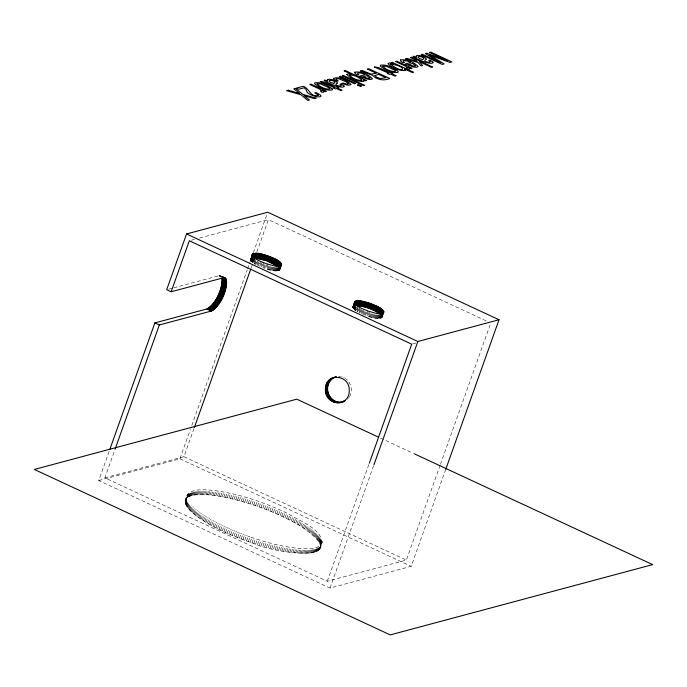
<?xml version="1.0" encoding="UTF-8"?>
<svg xmlns="http://www.w3.org/2000/svg" width="687" height="687" viewBox="0 0 687 687"><rect width="100%" height="100%" fill="white"/><g stroke="black" fill="none" stroke-linecap="round" stroke-linejoin="round"><path stroke-width="0.52" stroke-dasharray="3.44 2.58" d="M254.731 258.089L253.039 262.838L250.429 259.686L252.181 254.473M354.501 305.715C350.851 306.23 353.951 309.974 355.806 310.739L357.498 305.998M185.189 501.647C185.559 496.203 192.343 495.198 196.645 494.734C206.899 493.962 217.152 495.705 227.157 497.749C252.996 503.588 278.252 512.828 301.035 526.431C358.374 565.203 272.756 553.052 253.812 543.503C231.493 535.688 208.505 526.903 190.617 510.965C188.573 508.887 186.581 506.611 185.584 503.829C184.588 499.509 186.606 493.506 190.952 491.686C198.002 488.946 205.808 489.754 213.159 490.398C239.334 493.755 264.658 502.42 288.385 513.807C298.905 521.235 328.687 530.57 320.168 548.295M268.076 264.297L266.384 269.038C269.192 270.163 282.932 273.563 278.613 267.157M445.76 469.315L411.212 566.328L330.035 588.072L98.748 480.548L109.181 451.239M440.118 465.245L406.352 560.085L327.278 581.262L104.888 477.869L115.27 448.697M250.429 259.686L252.12 254.697M250.472 259.944L252.163 255.203M250.566 260.218L252.258 255.478M98.748 480.548L179.925 458.804L190.359 429.495M191.802 425.459L247.217 269.828M247.578 268.815L249.02 264.778M249.381 263.765L251.536 257.702M253.331 252.644L267.011 214.25M250.712 260.502L252.404 255.762M250.91 260.802L252.258 257.015M251.15 261.12L252.833 256.38M251.433 261.446L253.125 256.698M251.768 261.781L253.46 257.032M252.155 262.125L253.838 257.385M252.576 262.477L254.267 257.737M104.888 477.869L183.953 456.692L194.017 428.448M251.133 268.024L252.576 263.988M252.928 262.984L254.37 258.947M256.886 251.889L268.377 219.6L486.885 321.19M255.238 258.458L253.555 263.198L255.306 264.315L256.998 259.566M254.104 263.568L255.787 258.827M254.688 263.937L256.371 259.197M255.959 264.684L257.651 259.944M258.338 260.321L256.646 265.062L257.359 265.431L259.051 260.691M259.119 262.949L258.106 265.8L258.87 266.161L260.553 261.421M259.652 266.522L261.343 261.781M262.151 262.125L260.459 266.874L261.283 267.217L262.966 262.468M263.808 262.803L262.116 267.544L262.958 267.87L264.65 263.13M263.817 268.179L265.5 263.439M265.68 265.637L264.667 268.48L265.526 268.763L267.217 264.023M267.243 269.295L268.926 264.547M185.284 500.643L188.066 493.713M185.215 501.141L187.749 494.116M185.215 502.171L187.482 494.537M268.085 269.527L269.776 264.787M186.744 498.066L188.427 493.326M185.292 502.712L186.907 497.431M187.156 497.697L188.839 492.957M185.413 503.262L186.976 497.963M187.611 497.354L189.303 492.613M268.926 269.751L270.609 265.01M185.584 503.829L187.104 498.522M188.118 497.027L189.801 492.278M185.808 504.421L187.276 499.088M188.667 496.718L190.359 491.969M186.074 505.014L187.491 499.672M269.751 269.957L271.434 265.216M189.269 496.426L190.952 491.686M186.392 505.623L188.075 500.883L187.757 500.273M189.913 496.16L191.596 491.411M270.558 270.146L272.25 265.405M186.752 506.25L188.444 501.51L188.075 500.883M190.6 495.911L192.283 491.162M187.165 506.894L188.856 502.145L188.444 501.51M271.348 270.309L273.04 265.568M191.33 495.679L193.021 490.939M187.62 507.538L189.311 502.798L188.856 502.145M272.121 270.455L273.804 265.714M192.111 495.473L193.803 490.724M188.126 508.2L189.818 503.459L189.311 502.798M272.868 270.584L274.551 265.843M192.935 495.284L194.619 490.544M188.685 508.878L190.368 504.138L189.818 503.459M273.589 270.687L275.272 265.946M193.794 495.112L195.486 490.372M189.286 509.565L190.969 504.816L190.368 504.138M274.276 270.772L275.968 266.032M194.704 494.966L196.396 490.226M274.937 270.833L276.629 266.092M189.93 510.261L191.613 505.512L190.969 504.816M195.658 494.846L197.341 490.097M275.573 270.876L277.256 266.135M190.617 510.965L192.308 506.216L191.613 505.512M276.165 270.893L277.849 266.152M196.645 494.734L198.337 489.994M276.715 270.893L278.407 266.152M191.355 511.678L193.038 506.937L192.308 506.216M277.239 270.876L278.922 266.127M197.676 494.657L199.367 489.917M277.711 270.824L279.403 266.084M278.149 270.755L279.832 266.015M192.137 512.399L193.82 507.659L193.038 506.937M198.749 494.588L200.441 489.848M278.536 270.669L280.227 265.929M278.879 270.566L280.571 265.817M279.18 270.429L280.871 265.689M192.953 513.129L194.644 508.389L193.82 507.659M279.437 270.283L280.588 267.097M279.635 270.111L281.481 265.182M199.865 494.554L201.549 489.814M279.892 269.716L281.584 264.976M193.82 513.867L195.512 509.127L194.644 508.389M201.008 494.528L202.699 489.788M194.73 514.615L196.422 509.874L195.512 509.127M202.193 494.537L203.884 489.788M195.683 515.37L197.375 510.63L196.422 509.874M203.421 494.554L205.104 489.814M196.68 516.135L198.363 511.386L197.375 510.63M204.674 494.597L206.366 489.857M197.71 516.899L199.393 512.15L198.363 511.386M205.971 494.666L207.663 489.925M198.783 517.663L200.467 512.923L199.393 512.15M207.294 494.752L208.985 490.011M199.891 518.445L201.583 513.696L200.467 512.923M208.659 494.863L210.342 490.114M201.042 519.217L202.734 514.477L201.583 513.696M210.05 494.983L211.733 490.243M202.227 519.999L203.919 515.259L202.734 514.477M211.476 495.138L213.159 490.398M203.455 520.789L205.138 516.049L203.919 515.259M212.927 495.31L214.61 490.57M204.709 521.579L206.401 516.839L205.138 516.049M214.404 495.499L216.096 490.758M206.006 522.369L207.697 517.62L206.401 516.839M215.916 495.713L217.599 490.965M207.337 523.159L209.02 518.419L207.697 517.62M217.453 495.945L219.136 491.196M208.693 523.949L210.385 519.209L209.02 518.419M219.007 496.194L220.699 491.454M210.085 524.739L211.776 519.999L210.385 519.209M220.596 496.469L222.287 491.72M211.51 525.529L213.202 520.789L211.776 519.999M222.202 496.761L223.893 492.012M212.961 526.319L214.653 521.579L213.202 520.789M223.833 497.07L225.525 492.33M214.447 527.109L216.139 522.369L214.653 521.579M225.491 497.397L227.174 492.656M215.958 527.891L217.642 523.151L216.139 522.369M227.157 497.749L228.848 493.008M217.496 528.672L219.179 523.932L217.642 523.151M228.848 498.118L230.54 493.378M219.059 529.454L220.742 524.713L219.179 523.932M230.557 498.504L232.249 493.764M220.639 530.235L222.33 525.486L220.742 524.713M232.283 498.917L233.966 494.168M222.253 530.999L223.936 526.259L222.33 525.486M234.018 499.337L235.71 494.597M223.885 531.772L225.568 527.023L223.936 526.259M235.77 499.775L237.462 495.035M225.534 532.528L227.225 527.788L225.568 527.023M237.539 500.239L239.222 495.499M227.208 533.284L228.891 528.543L227.225 527.788M239.308 500.72L241 495.971M228.9 534.031L230.583 529.291L228.891 528.543M241.094 501.209L242.786 496.469M230.609 534.769L232.292 530.029L230.583 529.291M242.889 501.716L244.581 496.976M232.326 535.508L234.018 530.759L232.292 530.029M244.692 502.249L246.375 497.5M234.069 536.229L235.753 531.489L234.018 530.759M246.496 502.79L248.187 498.041M235.821 536.942L237.504 532.202L235.753 531.489M248.308 503.339L249.999 498.599M237.582 537.655L239.274 532.906L237.504 532.202M250.12 503.914L251.811 499.174M239.359 538.35L241.051 533.61L239.274 532.906M251.94 504.498L253.632 499.758M241.146 539.037L242.837 534.288L241.051 533.61M253.761 505.1L255.444 500.359M242.94 539.707L244.632 534.967L242.837 534.288M255.573 505.718L257.264 500.978M244.744 540.377L246.427 535.628L244.632 534.967M257.385 506.345L259.076 501.604M246.547 541.03L248.239 536.281L246.427 535.628M259.197 506.98L260.888 502.24M248.359 541.665L250.051 536.925C265.843 542.352 282.108 546.826 298.776 548.406C306.29 548.406 317.385 550.639 322.031 543.091M261.008 507.633L262.692 502.893M250.171 542.292L251.863 537.552M262.812 508.303L264.495 503.554M251.992 542.91L253.683 538.161M264.598 508.973L266.29 504.232M253.812 543.503L255.495 538.763M266.384 509.66L268.076 504.919M255.624 544.095L257.316 539.355M268.162 510.355L269.854 505.615M257.436 544.662L259.128 539.922M269.931 511.059L271.614 506.319M259.248 545.22L260.94 540.48M271.683 511.781L273.366 507.04M261.06 545.761L262.743 541.021M273.417 512.502L275.109 507.762M262.855 546.285L264.547 541.545M275.143 513.232L276.835 508.492M264.65 546.8L266.341 542.06M276.852 513.979L278.536 509.239M266.436 547.29L268.128 542.55M278.544 514.726L280.227 509.986M352.689 306.986L354.2 302.761M352.732 307.484L354.037 303.431M352.826 307.759L354.518 303.01M352.972 308.042L354.32 304.247M353.161 308.343L354.853 303.602M268.213 547.771L269.897 543.031M353.401 308.661L355.093 303.92M353.693 308.987L355.377 304.238M280.21 515.482L281.902 510.733M354.028 309.322L355.72 304.573M354.406 309.665L356.098 304.916M269.974 548.226L271.666 543.486M354.835 310.017L356.519 305.268M281.868 516.238L283.551 511.497M355.299 310.369L356.991 305.629M271.726 548.673L273.417 543.932M358.047 306.368L356.355 311.108L357.566 311.855L359.249 307.106M283.499 517.002L285.182 512.262M356.939 311.477L358.631 306.737M273.469 549.093L275.152 544.353M285.105 517.775L286.797 513.034M359.911 307.484L358.219 312.224L358.906 312.602L360.589 307.853M275.186 549.497L276.878 544.757M359.619 312.971L361.31 308.231M286.694 518.556L288.385 513.807M360.701 312.387L361.714 309.545M276.895 549.892L278.587 545.143M361.122 313.701L362.813 308.961M288.257 519.329L289.94 514.589M362.247 313.109L363.603 309.322M278.587 550.261L280.279 545.512M362.719 314.414L364.402 309.665M289.794 520.119L291.477 515.37M363.535 314.749L365.226 310.009M280.262 550.605L281.945 545.864M364.376 315.084L366.059 310.344M291.305 520.901L292.988 516.16M365.218 315.41L366.91 310.67M281.91 550.94L283.602 546.199M292.782 521.691L294.474 516.95M367.76 310.979L366.068 315.719L366.927 316.02L368.618 311.28M283.542 551.249L285.234 546.509M294.234 522.481L295.925 517.74M369.477 311.563L367.785 316.303C370.774 317.231 384.162 321.499 381.208 315.032M368.644 316.578L370.336 311.838M285.148 551.541L286.84 546.8M295.659 523.271L297.351 518.53M369.494 316.836L371.186 312.087M286.737 551.816L288.428 547.075M370.345 317.068L372.036 312.327M297.05 524.061L298.742 519.32M371.178 317.291L372.869 312.551M288.3 552.065L289.983 547.324M372.002 317.497L373.694 312.757M298.416 524.851L300.099 520.111M372.818 317.686L374.501 312.937M289.837 552.296L291.52 547.556M373.608 317.849L375.291 313.109M299.738 525.641L301.43 520.901M374.372 317.995L376.064 313.255M291.34 552.511L293.031 547.771M301.035 526.431L302.727 521.691M375.119 318.124L376.811 313.384M375.841 318.227L377.532 313.487M292.825 552.7L294.508 547.96M376.536 318.313L378.228 313.573M302.297 527.221L303.98 522.481M377.197 318.373L378.889 313.633M294.276 552.872L295.968 548.132M377.824 318.416L379.516 313.676M303.517 528.002L305.208 523.262M378.417 318.433L380.109 313.693M378.975 318.433L379.988 315.591M295.702 553.018L297.385 548.278M379.49 318.407L381.182 313.667M304.702 528.784L306.393 524.044M379.971 318.364L381.654 313.624M380.4 318.296L382.092 313.555M297.093 553.147L298.776 548.406M380.796 318.21L382.479 313.47M305.852 529.565L307.544 524.825M381.139 318.098L382.831 313.358M381.44 317.969L383.123 313.229M381.689 317.823L383.38 313.083M381.895 317.652L383.578 312.911M382.049 317.463L383.561 313.238M298.45 553.258L300.142 548.518M306.969 530.338L308.652 525.598M299.781 553.344L301.464 548.604M308.042 531.111L309.725 526.371M301.069 553.404L302.761 548.664M309.073 531.875L310.764 527.135M302.332 553.456L304.015 548.707M310.069 532.64L311.752 527.899M303.551 553.473L305.243 548.733M311.013 533.395L312.705 528.647M304.736 553.473L306.428 548.733M311.924 534.134L313.615 529.394M305.887 553.456L307.578 548.715M312.791 534.881L314.483 530.132M306.995 553.413L308.686 548.673M313.615 535.611L315.307 530.871M308.068 553.353L309.76 548.612M314.397 536.332L316.08 531.592M309.098 553.267L310.79 548.527M315.127 537.045L316.819 532.305M310.095 553.164L311.778 548.424M315.822 537.749L317.506 533.009M311.039 553.044L312.731 548.295M316.467 538.445L318.158 533.705M311.95 552.898L313.641 548.149M317.068 539.132L318.751 534.392M312.817 552.726L314.5 547.986M317.617 539.802L319.309 535.061M313.641 552.537L315.324 547.797M318.124 540.463L319.816 535.723M314.414 552.331L316.106 547.591M318.588 541.116L320.271 536.375M315.153 552.099L316.836 547.359M318.991 541.76L320.683 537.011M315.84 551.85L317.531 547.11M319.361 542.378L321.044 537.638M316.484 551.584L318.175 546.843M319.678 542.996L321.361 538.247M317.085 551.292L318.768 546.551M319.944 543.589L321.636 538.848M317.634 550.983L319.318 546.242M320.159 544.173L321.851 539.432M318.141 550.656L319.824 545.916M320.331 544.748L322.023 539.999M318.596 550.313L320.288 545.564M320.46 545.298L322.143 540.557M319.008 549.943L322.22 541.098M319.369 549.557L321.061 544.817M319.687 549.153L322.246 541.622M319.953 548.733L322.22 542.129M327.278 581.262L369.314 463.218M330.035 588.072L373.582 465.795M440.479 464.24L490.776 322.993M250.489 259.214L251.502 258.372M349.563 396.682C352.448 391.77 351.675 385.149 347.991 380.864M348.704 397.962L349.159 397.344M347.699 399.113L348.223 398.554M191.364 240.227L194.447 239.402M199.582 238.028L268.377 219.6M168.744 289.158L172.815 288.068M173.837 287.801L218.689 275.788L221.214 276.449M412.732 343.895L415.815 343.071M341.499 376.768L342.229 376.974M248.239 536.281L250.051 536.925M220.115 275.745L223.67 277.393M219.788 275.685L223.344 277.333M219.436 275.667L223 277.325M219.076 275.702L220.853 276.535M218.689 275.788L220.467 276.612M380.392 438.048L413.454 453.411M183.953 456.692L406.352 560.085M179.925 458.804L411.212 566.328M343.655 377.532L344.35 377.876M345.02 378.271L345.664 378.709M346.291 379.19L347.45 380.263"/><path stroke-width="1.03" d="M325.432 389.512C324.796 372.285 349.958 374.149 349.219 390.396C349.863 407.614 324.693 405.751 325.432 389.512L327.544 388.945C327.356 383.552 330.911 377.996 336.312 376.759L332.791 377.773M281.644 264.512C278.192 268.523 270.824 264.572 266.358 263.739C261.455 261.524 254.43 260.021 252.12 254.697C256.105 251.21 262.803 254.783 267.406 255.71C271.897 258.166 282.804 259.832 280.966 266.65M383.904 312.053C380.443 316.063 373.084 312.104 368.618 311.28C363.715 309.064 356.69 307.561 354.38 302.237C358.365 298.751 365.063 302.323 369.658 303.25C374.089 305.672 384.84 307.338 383.226 313.942M154.884 322.899L206.873 308.978C216.757 302.701 222.519 289.433 221.927 277.883L226.375 279.952C226.968 291.503 221.205 304.762 211.313 311.048L159.332 324.968L154.884 322.899L109.903 449.221M445.76 469.315L499.02 319.756L267.732 212.223L186.555 233.966L166.701 289.708L171.149 291.777L223.138 277.857L225.156 278.072L226.375 279.952M115.27 448.697L159.332 324.968M171.149 291.777L189.311 240.776L411.702 344.17L369.314 463.218M251.76 255.976L252.438 254.078M251.966 255.804L252.644 253.915M252.215 255.658L252.893 253.761M252.515 255.53L253.194 253.632M252.524 256.371L253.537 253.52M252.576 257.23L253.932 253.434M253.014 257.161L254.362 253.366M253.151 258.063L254.843 253.323M253.666 258.037L255.358 253.297M254.224 258.037L255.916 253.297M194.369 427.434L250.772 269.038M256.509 253.314L254.817 258.063L266.573 260.751L277.342 266.101L279.034 261.361M255.444 258.097L257.136 253.357M256.105 258.166L257.797 253.426M256.801 258.252L258.492 253.503M257.522 258.355L259.205 253.615M258.269 258.484L259.952 253.735M259.033 258.63L260.725 253.881M259.832 258.793L261.515 254.053M260.639 258.982L262.322 254.233M261.464 259.179L263.147 254.439M262.297 259.403L263.988 254.662M263.147 259.643L264.839 254.903M263.997 259.901L265.689 255.16M264.856 260.167L266.547 255.427M265.714 260.459L267.406 255.71M266.573 260.751L268.265 256.011M267.423 261.069L269.115 256.32M268.274 261.386L269.957 256.646M269.106 261.721L270.798 256.981M269.931 262.065L271.614 257.324M270.73 262.417L272.421 257.677M271.52 262.778L273.211 258.029M272.284 263.138L273.976 258.398M273.022 263.507L274.714 258.767M273.744 263.877L275.427 259.136M274.422 264.246L276.114 259.506M275.083 264.624L276.767 259.884M275.702 265.002L277.393 260.253M276.286 265.371L277.977 260.631M276.835 265.74L278.527 261M277.814 266.462L279.497 261.721M278.57 265.869L279.927 262.073M278.956 266.212L280.305 262.417M279.291 266.547L280.639 262.752M279.918 265.921L280.931 263.078M280.159 266.238L281.172 263.387M280.348 266.539L281.361 263.688M280.828 265.878L281.507 263.98M280.923 266.152L281.601 264.255M354.02 303.517L354.698 301.619M354.226 303.345L354.896 301.447M354.14 304.143L355.153 301.301M354.44 304.015L355.454 301.172M354.784 303.912L355.797 301.061M354.835 304.77L356.184 300.975M355.265 304.702L356.622 300.906M355.411 305.603L357.094 300.863M355.926 305.578L357.609 300.837M358.167 300.837L356.484 305.578C365.02 306.299 373.565 309.27 380.495 314.354L382.178 309.614M357.077 305.595L358.76 300.854M357.704 305.638L359.395 300.897M358.365 305.706L360.057 300.958M359.061 305.792L360.744 301.043M359.782 305.895L361.465 301.155M360.52 306.024L362.212 301.275M361.293 306.17L362.985 301.421M362.083 306.333L363.775 301.593M362.891 306.522L364.582 301.773M363.715 306.72L365.407 301.979M364.557 306.943L366.248 302.203M365.407 307.183L367.09 302.443M366.257 307.441L367.949 302.701M367.116 307.707L368.799 302.967M367.974 307.991L369.658 303.25M368.833 308.291L370.516 303.551M369.683 308.609L371.375 303.86M370.525 308.927L372.217 304.186M371.366 309.262L373.05 304.521M372.182 309.605L373.874 304.865M372.989 309.957L374.681 305.217M373.78 310.309L375.463 305.569M374.544 310.679L376.227 305.938M375.282 311.048L376.974 306.299M375.995 311.417L377.687 306.677M376.682 311.786L378.374 307.046M377.335 312.164L379.026 307.424M377.962 312.533L379.645 307.793M378.546 312.911L380.229 308.171M379.095 313.281L380.778 308.532M379.602 313.641L381.285 308.901M380.066 314.002L381.757 309.262M380.873 314.698L382.565 309.957M381.543 314.088L382.899 310.292M381.835 314.406L383.183 310.618M382.075 314.723L383.423 310.928M382.607 314.079L383.621 311.228M383.088 313.418L383.767 311.52M383.183 313.684L383.861 311.795M373.943 464.781L417.842 341.499L499.02 319.756M343.972 401.569L344.651 401.268L342.538 401.835M332.113 378.065L334.217 377.498M331.452 378.408L333.556 377.85M330.808 378.803L332.92 378.236M330.198 379.233L332.31 378.666M329.614 379.705L331.727 379.147M338.648 377.18L340.056 376.802M329.064 380.229L331.168 379.662M328.541 380.778L330.653 380.212M328.051 381.371L330.164 380.804M327.605 381.998L329.717 381.431M327.192 382.65L329.305 382.084M326.823 383.337L328.936 382.771M326.497 384.05L328.601 383.483M326.205 384.78L328.317 384.213M325.964 385.536L328.068 384.969M325.767 386.309L327.871 385.742M325.612 387.09L327.725 386.532M325.509 387.889L327.613 387.331M325.449 388.696L327.553 388.129M325.466 390.319L327.579 389.752L327.544 388.945M325.552 391.135L327.656 390.568L327.579 389.752M325.672 391.933L327.785 391.375L327.656 390.568M325.853 392.732L327.957 392.174L327.785 391.375M326.067 393.522L328.18 392.955C329.889 399.207 336.862 403.947 343.268 401.818L339.722 402.728M326.334 394.295L328.438 393.728M326.634 395.051L328.747 394.493M326.986 395.789L329.09 395.223M327.373 396.502L329.485 395.935M327.802 397.189L329.915 396.622M328.266 397.85L330.378 397.284M328.772 398.477L330.876 397.91M329.305 399.07L331.417 398.503M329.872 399.628L331.984 399.061M330.473 400.143L332.577 399.585M331.1 400.624L333.204 400.057M331.744 401.062L333.856 400.495M332.414 401.457L334.526 400.89M333.101 401.809L335.213 401.242M333.813 402.11L335.917 401.543M334.535 402.359L336.639 401.792M335.265 402.565L337.369 401.998M336.003 402.719L338.107 402.153M336.75 402.822L338.854 402.256M337.497 402.874L339.601 402.307M343.844 401.105L345.243 400.727M338.244 402.874L340.348 402.316M343.199 401.491L344.608 401.114M338.983 402.831L341.096 402.264M186.555 233.966L417.842 341.499M223.095 277.093L225.156 278.072M222.751 277.033L225.422 278.269M222.992 277.282L225.654 278.518M223.206 277.574L225.877 278.81M222.502 277.496L226.066 279.145M222.674 277.874L226.229 279.523M222.038 278.347L226.487 280.408M222.124 278.845L226.573 280.914M222.193 279.386L226.633 281.455M222.227 279.961L226.676 282.031M222.236 280.579L226.684 282.649M222.219 281.223L226.658 283.293M222.167 281.902L226.616 283.971M222.099 282.615L226.547 284.676M222.004 283.345L226.444 285.414M221.875 284.109L226.324 286.178M221.729 284.89L226.178 286.96M221.549 285.698L225.997 287.767M221.351 286.522L225.8 288.592M221.128 287.364L225.576 289.433M220.879 288.222L225.327 290.292M220.604 289.09L225.053 291.159M220.312 289.966L224.761 292.035M219.995 290.85L224.443 292.92M219.66 291.735L224.108 293.804M219.308 292.628L223.756 294.697M218.938 293.512L223.387 295.582M218.543 294.397L222.992 296.466M218.14 295.281L222.588 297.351M217.719 296.149L222.167 298.218M217.281 297.016L221.729 299.085M216.834 297.866L221.283 299.927M216.371 298.699L220.819 300.76M215.898 299.506L220.347 301.576M215.417 300.305L219.866 302.374M214.937 301.078L219.385 303.147M214.438 301.825L218.887 303.894M213.94 302.546L218.389 304.616M213.442 303.233L217.891 305.303M212.936 303.894L217.384 305.964M212.438 304.521L216.886 306.591M211.931 305.122L216.379 307.183M211.433 305.681L215.881 307.742M210.935 306.196L215.383 308.265M210.445 306.677L214.894 308.746M209.964 307.123L214.413 309.184M209.483 307.518L213.932 309.588M209.02 307.87L213.468 309.94M208.565 308.188L213.013 310.258M208.118 308.454L212.566 310.524M207.689 308.678L212.137 310.739M207.268 308.849L211.716 310.919M206.873 308.978L211.313 311.048M378.451 437.138L296.775 399.173L34.35 469.453L390.225 634.9L652.65 564.62L414.424 453.867M331.855 88.477C326.96 85.3 320.769 81.624 314.775 82.869L314.655 83.78C319.446 87.507 326.042 91.053 332.25 89.945A7.411 1.881 19.6 0 0 331.855 88.477M327.957 392.174L328.18 392.955M348.421 83.591L347.047 84.226L342.993 83.067L341.8 83.385L348.034 85.308L351.083 84.595C347.167 80.542 338.717 76.051 333.418 78.43A6.157 1.563 19.6 0 0 334.758 79.855L337.042 81.178L338.236 80.86L336.158 79.443L335.952 78.962L336.948 78.584A3.701 0.936 19.6 0 1 339.412 79.014L345.784 81.693L348.421 83.591M346.875 74.436C350.662 78.773 358.245 82.139 364.196 81.281L363.406 79.838L365.441 80.783L366.635 80.465L345.243 70.521L344.015 70.847L351.856 74.488L348.464 73.904L346.875 74.436M374.999 75.536L376.356 77.03L380.289 78.558L385.965 77.725L378.769 74.376L374.999 75.536M344.093 86.012L344.015 86.648C339.275 89.765 315.11 76.291 327.854 81.152L327.304 79.572C330.756 78.601 335.574 80.259 337.652 83.11C330.911 85.635 346.016 87.515 339.876 84.252L341.018 83.943L344.093 86.012M433.008 62.199L432.939 62.826C428.19 65.952 404.025 52.47 416.769 57.339L416.219 55.75C419.671 54.788 424.497 56.446 426.567 59.288C419.834 61.821 434.94 63.702 428.791 60.439L429.933 60.13L433.008 62.199M333.77 83.428L330.567 82.32L329.365 81.392L329.348 80.602C330.945 79.555 337.48 81.805 333.77 83.428M422.685 59.614L419.482 58.507L418.28 57.571L418.263 56.789C419.86 55.741 426.395 57.991 422.685 59.614M317.128 83.84C319.67 86.931 325.475 89.611 329.837 88.966A4.105 1.039 19.6 0 0 329.253 87.884L320.812 83.96L317.128 83.84M382.848 66.235C385.39 69.327 391.204 72.006 395.557 71.362A4.105 1.039 19.6 0 0 394.973 70.28L386.541 66.356L382.848 66.235M318.304 95.201C310.593 98.421 309.373 87.756 303.019 86.313L296.346 88.099L298.776 89.233L304.092 87.807L305.998 89.327L307.347 92.651L310.739 94.823L317.025 96.858L320.099 96.824L321.061 96.017L319.919 94.686L316.02 92.53L314.775 92.865L318.304 95.201M354.844 72.195L355.016 73.286L356.888 74.754L358.88 74.874C354.003 71.457 363.904 73.208 364.943 74.746L359.61 76.171L367.871 79.228L370.705 79.537L372.474 78.782C368.438 74.342 360.915 71.053 354.844 72.195M400.461 59.984L400.633 61.074L402.505 62.534L404.497 62.663C399.619 59.245 409.521 60.988 410.56 62.526L405.227 63.951L413.488 67.017L416.322 67.317L418.091 66.562C414.055 62.122 406.532 58.833 400.461 59.984M390.594 64.243C405.261 75.673 407.726 65.566 390.594 64.243M349.614 75.175C352.036 78.387 357.884 80.774 362.066 80.233L362.049 79.872C358.58 77.348 354.02 74.634 349.614 75.175M405.364 70.014L405.218 70.375C399.13 71.156 392.165 67.833 387.88 63.668L389.581 62.929L393.179 63.599L391.212 62.689L392.346 62.388L413.462 72.204L412.277 72.521L404.634 68.975L405.364 70.014M369.941 78L368.009 78.412L362.916 76.789L366.961 75.707L369.941 78M415.558 65.78L413.626 66.192L408.533 64.569L412.578 63.487L415.558 65.78M380.495 65.265L380.375 66.184C385.167 69.902 391.762 73.449 397.971 72.341A7.411 1.881 19.6 0 0 397.575 70.873C392.681 67.695 386.498 64.02 380.495 65.265M321.353 90.675C319.051 91.234 322.976 93.08 323.972 91.989L322.555 90.383L325.2 91.611L326.368 91.302L311.022 84.166L309.794 84.492L320.039 89.344L321.353 90.675M407.176 67.687C404.875 68.245 408.799 70.091 409.796 69.009L408.379 67.395L411.032 68.623L412.191 68.314L396.846 61.177L395.626 61.512L405.862 66.364L407.176 67.687M320.262 81.555L334.414 87.601L333.255 87.919L335.359 88.898L336.518 88.58L340.804 90.572L342.04 90.246L337.755 88.254L338.743 87.988L336.639 87.009L335.651 87.275L324.075 81.951L320.262 81.555M374.381 67.06L388.533 73.105L387.374 73.423L389.477 74.402L390.637 74.084L394.922 76.077L396.159 75.75L391.873 73.758L392.861 73.492L390.757 72.513L389.769 72.779L378.193 67.455L374.381 67.06M288.351 90.237L286.668 90.693L300.975 94.763L307.879 100.431L309.493 100.001L303.963 95.579L314.569 98.645L316.252 98.189L302.649 94.317L295.436 88.34L293.804 88.778L299.695 93.544L288.351 90.237M340.434 76.291L339.198 76.626L354.466 83.72L355.711 83.393L340.434 76.291M343.491 75.467L342.272 75.802L363.32 85.583L364.539 85.257L343.491 75.467M362.092 70.486L360.435 70.933L372.56 75.261C376.639 79.812 384.17 81.143 389.769 78.498L368.721 68.717L367.365 69.078L376.399 73.277L370.98 74.119L362.092 70.486M407.133 58.429L405.57 58.842L418.108 62.517L421.071 65.935L422.634 65.523L419.25 61.65L431.47 67.326L432.647 67.017L411.599 57.227L410.422 57.545L416.185 60.224L417.138 61.418L407.133 58.429M422.488 54.316L421.2 54.659L442.248 64.441L444.163 63.934L429.22 54.891L449.882 62.397L451.814 61.882L430.766 52.1L429.478 52.444L447.263 60.688L426.644 53.2L425.305 53.56L440.212 62.577L422.488 54.316M358.562 84.716L357.317 85.051L360.246 86.407L361.482 86.073L358.562 84.716"/></g></svg>
